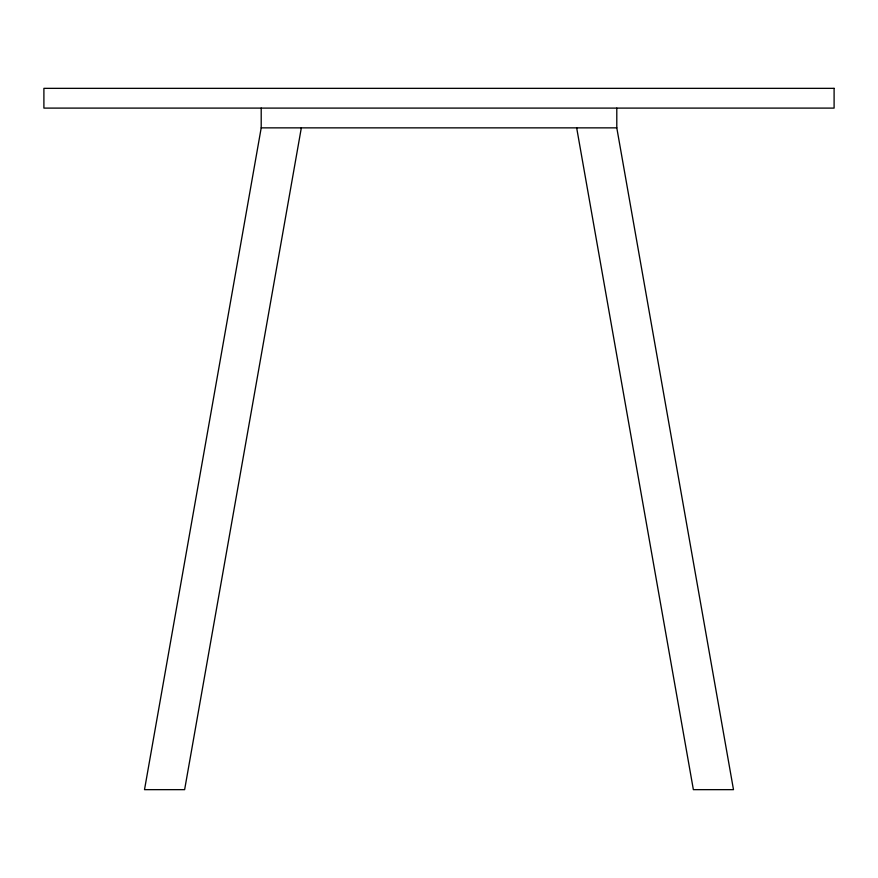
<?xml version="1.0" encoding="UTF-8"?>
<svg xmlns="http://www.w3.org/2000/svg" width="878" height="878" viewBox="0 0 878 878"><rect width="100%" height="100%" fill="white"/><g stroke="black" fill="none" stroke-linecap="round" stroke-linejoin="round"><path stroke-width="1.32" d="M261.205 108.104L261.205 127.859L144.508 789.651L184.632 789.651L301.33 127.859M261.205 127.859L616.795 127.859L733.492 789.651L693.368 789.651L576.67 127.859M616.795 108.104L616.795 127.859M834.1 88.349L43.9 88.349L43.9 108.104L834.1 108.104L834.1 88.349"/></g></svg>
